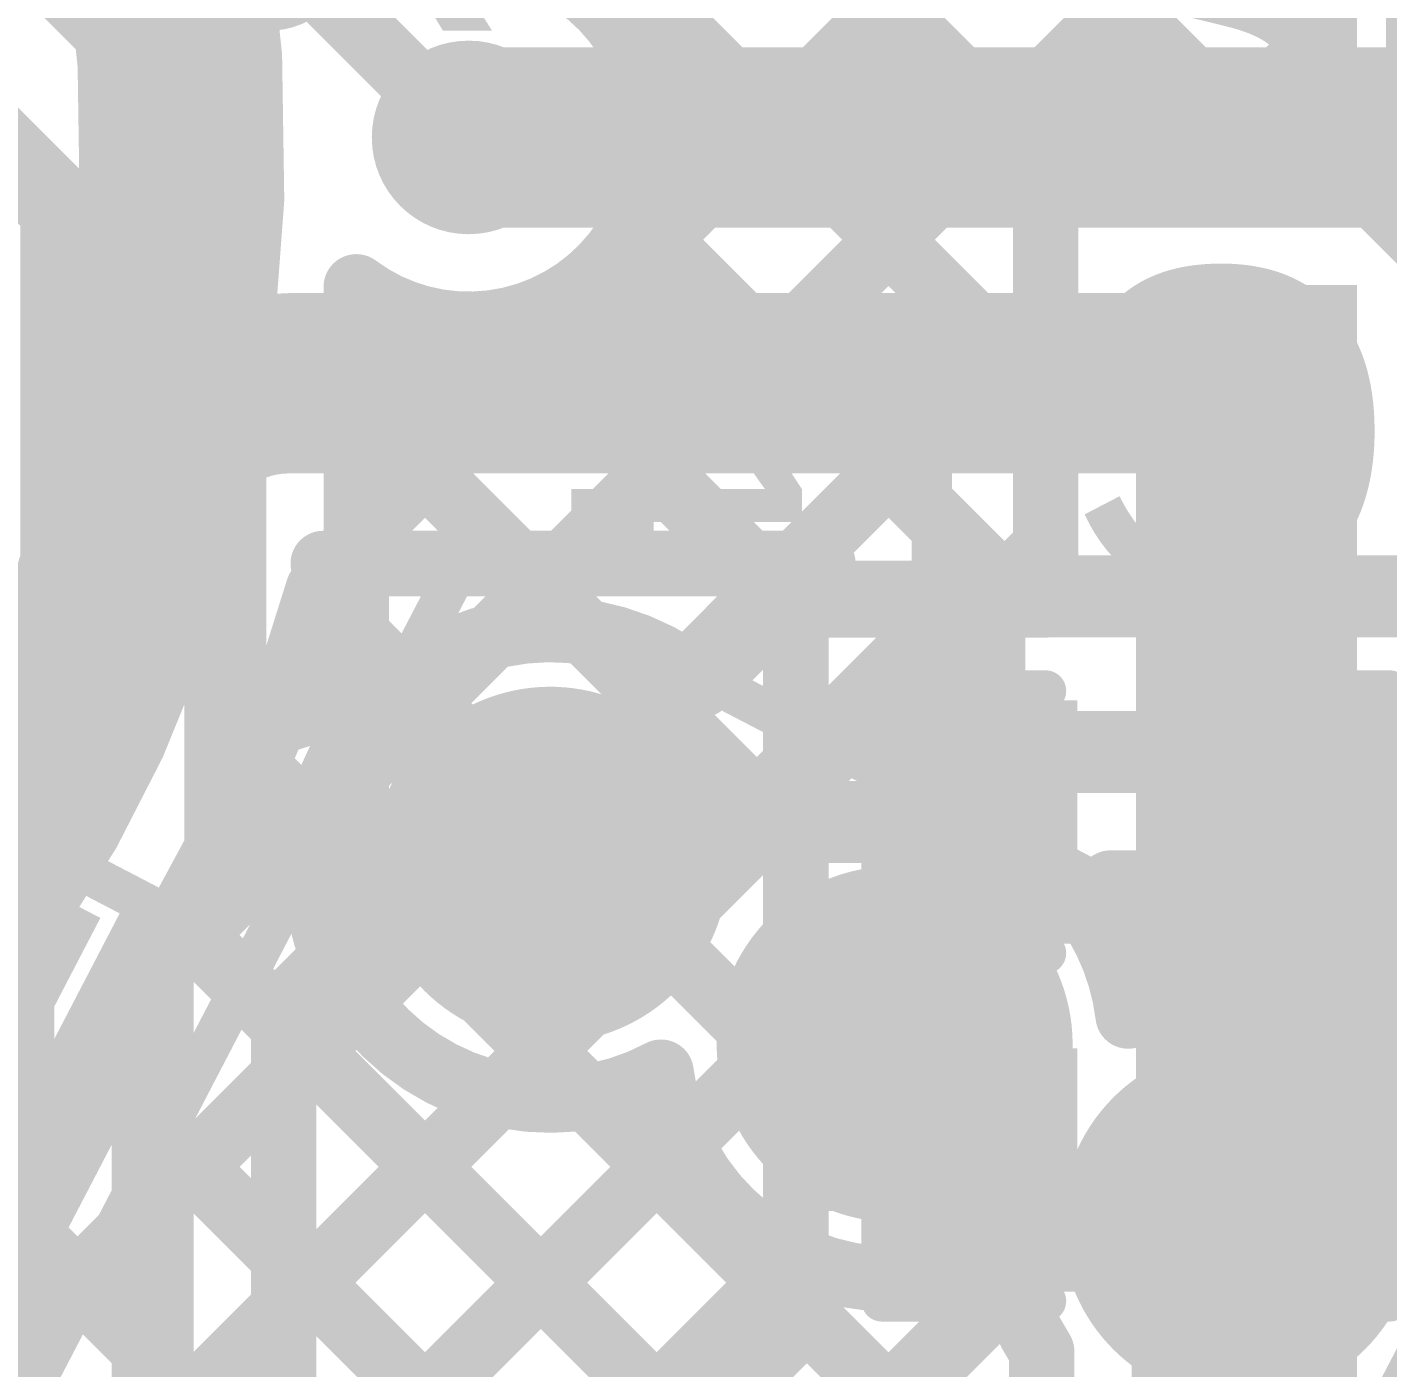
# Model space of a CAD drawing. Header units: millimetres. Extents: x -0.64 to 2.98, y -0.65 to 2.86.
# Drawn here: x 0.4527 to 0.6187, y -0.1811 to -0.0176 of the extents above; entities that cross this region are included whole.
import ezdxf

# ---------------------------------------------------------------- set-up
doc = ezdxf.new("R2010")
doc.units = ezdxf.units.MM
doc.header["$MEASUREMENT"] = 0
for name, color, linetype in [('BottomLayer', 5, 'Continuous'), ('BottomOverlay', 54, 'Continuous'), ('BottomPaste', 16, 'Continuous'), ('BottomSolder', 6, 'Continuous'), ('Mechanical2', 216, 'Continuous'), ('TopLayer', 1, 'Continuous'), ('TopOverlay', 2, 'Continuous'), ('TopPaste', 8, 'Continuous'), ('TopSolder', 216, 'Continuous'), ('ViaHoleLayer', 16, 'Continuous')]:
    doc.layers.add(name, color=color, linetype=linetype)
doc.styles.add('Arial', font='', dxfattribs={"height": 0.2})
doc.styles.get('Arial').set_extended_font_data('Arial')

# ---------------------------------------------------------------- blocks, each defined once
blk = doc.blocks.new('C___0402_B_3')
at = {"layer": 'BottomLayer'}
for points in [[(-0.0095, 0.0125), (-0.0095, -0.0125), (-0.0275, -0.0125), (-0.0275, 0.0125)], [(0.0275, 0.0125), (0.0275, -0.0125), (0.0095, -0.0125), (0.0095, 0.0125)]]:
    blk.add_hatch(color=5, dxfattribs=at).paths.add_polyline_path(points)
at = {"layer": 'BottomPaste'}
for points in [[(-0.0095, 0.0125), (-0.0095, -0.0125), (-0.0275, -0.0125), (-0.0275, 0.0125)], [(0.0275, 0.0125), (0.0275, -0.0125), (0.0095, -0.0125), (0.0095, 0.0125)]]:
    blk.add_hatch(color=16, dxfattribs=at).paths.add_polyline_path(points)
at = {"layer": 'BottomSolder'}
for points in [[(-0.00714, 0.01486), (-0.00714, -0.01486), (-0.02986, -0.01486), (-0.02986, 0.01486)], [(0.02986, 0.01486), (0.02986, -0.01486), (0.00714, -0.01486), (0.00714, 0.01486)]]:
    blk.add_hatch(color=6, dxfattribs=at).paths.add_polyline_path(points)
at = {"layer": 'BottomOverlay', "const_width": 0.005}
for points in [[(-0.011, 0.016), (-0.031, 0.016)], [(-0.031, 0.016), (-0.031, -0.016)], [(0.031, 0.016), (0.011, 0.016)], [(0.031, 0.016), (0.031, -0.016)], [(-0.011, -0.016), (-0.031, -0.016)], [(0.031, -0.016), (0.011, -0.016)]]:
    blk.add_lwpolyline(points, dxfattribs=at)
at = {"layer": 'BottomOverlay', "const_width": 0.0025}
for points in [[(-0.03225, 0.016, 1), (-0.02975, 0.016, 1)], [(-0.03225, 0.016, 1), (-0.02975, 0.016, 1)], [(-0.01225, 0.016, 1), (-0.00975, 0.016, 1)], [(0.00975, 0.016, 1), (0.01225, 0.016, 1)], [(0.02975, 0.016, 1), (0.03225, 0.016, 1)], [(0.02975, 0.016, 1), (0.03225, 0.016, 1)], [(-0.03225, -0.016, 1), (-0.02975, -0.016, 1)], [(-0.03225, -0.016, 1), (-0.02975, -0.016, 1)], [(-0.01225, -0.016, 1), (-0.00975, -0.016, 1)], [(0.00975, -0.016, 1), (0.01225, -0.016, 1)], [(0.02975, -0.016, 1), (0.03225, -0.016, 1)], [(0.02975, -0.016, 1), (0.03225, -0.016, 1)]]:
    blk.add_lwpolyline(points, format="xyb", close=True, dxfattribs=at)
blk = doc.blocks.new('SPH8878LR5H_1_74')
at = {"layer": 'TopLayer'}
blk.add_hatch(color=1, dxfattribs=at).paths.add_polyline_path([(0.0187, 0.04992), (0.04567, 0.04992), (0.04567, 0.03095), (0.0187, 0.03095)])
at = {"layer": 'TopPaste'}
blk.add_hatch(color=8, dxfattribs=at).paths.add_polyline_path([(0.0187, 0.04992), (0.04567, 0.04992), (0.04567, 0.03095), (0.0187, 0.03095)])
at = {"layer": 'TopSolder'}
blk.add_hatch(color=216, dxfattribs=at).paths.add_polyline_path([(0.0147, 0.05392), (0.04967, 0.05392), (0.04967, 0.02695), (0.0147, 0.02695)])
at = {"layer": 'TopOverlay', "const_width": 0.005}
for points in [[(-0.054, 0.058), (0.054, 0.058)], [(0.054, -0.084), (0.054, 0.058)]]:
    blk.add_lwpolyline(points, dxfattribs=at)
at = {"layer": 'TopOverlay', "const_width": 0.0025}
blk.add_lwpolyline([(0.05275, 0.058, 1), (0.05525, 0.058, 1)], format="xyb", close=True, dxfattribs=at)
blk.add_lwpolyline([(0.05275, 0.058, 1), (0.05525, 0.058, 1)], format="xyb", close=True, dxfattribs=at)
blk = doc.blocks.new('SPM0687LR5H_1_231')
at = {"layer": 'TopLayer'}
h = blk.add_hatch(color=1, dxfattribs=at)
edge = h.paths.add_edge_path()
edge.add_arc((-0.0474, 0.06705), 0.01772, 0, 360)
h = blk.add_hatch(color=1, dxfattribs=at)
edge = h.paths.add_edge_path()
edge.add_arc((0, 0.06705), 0.01772, 0, 360)
h = blk.add_hatch(color=1, dxfattribs=at)
edge = h.paths.add_edge_path()
edge.add_arc((0.0474, 0.06705), 0.01772, 0, 360)
at = {"layer": 'TopPaste'}
h = blk.add_hatch(color=8, dxfattribs=at)
edge = h.paths.add_edge_path()
edge.add_arc((-0.0474, 0.06705), 0.01772, 0, 360)
h = blk.add_hatch(color=8, dxfattribs=at)
edge = h.paths.add_edge_path()
edge.add_arc((0, 0.06705), 0.01772, 0, 360)
h = blk.add_hatch(color=8, dxfattribs=at)
edge = h.paths.add_edge_path()
edge.add_arc((0.0474, 0.06705), 0.01772, 0, 360)
at = {"layer": 'TopSolder'}
h = blk.add_hatch(color=216, dxfattribs=at)
edge = h.paths.add_edge_path()
edge.add_arc((-0.0474, 0.06705), 0.02172, 0, 360)
h = blk.add_hatch(color=216, dxfattribs=at)
edge = h.paths.add_edge_path()
edge.add_arc((0, 0.06705), 0.02172, 0, 360)
h = blk.add_hatch(color=216, dxfattribs=at)
edge = h.paths.add_edge_path()
edge.add_arc((0.0474, 0.06705), 0.02172, 0, 360)
at = {"layer": 'TopOverlay', "const_width": 0.005}
for points in [[(-0.07402, 0.09591), (0.07402, 0.09591)], [(-0.07402, -0.10591), (-0.07402, 0.09591)], [(0.07402, -0.10591), (0.07402, 0.09591)], [(-0.085, 0.075), (-0.08, 0.07)], [(-0.085, 0.065), (-0.085, 0.075)], [(-0.085, 0.065), (-0.08, 0.07)]]:
    blk.add_lwpolyline(points, dxfattribs=at)
at = {"layer": 'TopOverlay', "const_width": 0.0025}
for points in [[(-0.07527, 0.09591, 1), (-0.07277, 0.09591, 1)], [(-0.07527, 0.09591, 1), (-0.07277, 0.09591, 1)], [(-0.08625, 0.075, 1), (-0.08375, 0.075, 1)], [(-0.08625, 0.075, 1), (-0.08375, 0.075, 1)], [(-0.08125, 0.07, 1), (-0.07875, 0.07, 1)], [(-0.08125, 0.07, 1), (-0.07875, 0.07, 1)], [(-0.08625, 0.065, 1), (-0.08375, 0.065, 1)], [(-0.08625, 0.065, 1), (-0.08375, 0.065, 1)]]:
    blk.add_lwpolyline(points, format="xyb", close=True, dxfattribs=at)
blk = doc.blocks.new('CAP_0402_B_250')
at = {"layer": 'BottomLayer'}
for points in [[(-0.0095, 0.0125), (-0.0095, -0.0125), (-0.0275, -0.0125), (-0.0275, 0.0125)], [(0.0275, 0.0125), (0.0275, -0.0125), (0.0095, -0.0125), (0.0095, 0.0125)]]:
    blk.add_hatch(color=5, dxfattribs=at).paths.add_polyline_path(points)
at = {"layer": 'BottomPaste'}
for points in [[(-0.0095, 0.0125), (-0.0095, -0.0125), (-0.0275, -0.0125), (-0.0275, 0.0125)], [(0.0275, 0.0125), (0.0275, -0.0125), (0.0095, -0.0125), (0.0095, 0.0125)]]:
    blk.add_hatch(color=16, dxfattribs=at).paths.add_polyline_path(points)
at = {"layer": 'BottomSolder'}
for points in [[(-0.00714, 0.01486), (-0.00714, -0.01486), (-0.02986, -0.01486), (-0.02986, 0.01486)], [(0.02986, 0.01486), (0.02986, -0.01486), (0.00714, -0.01486), (0.00714, 0.01486)]]:
    blk.add_hatch(color=6, dxfattribs=at).paths.add_polyline_path(points)
at = {"layer": 'BottomOverlay', "const_width": 0.005}
for points in [[(-0.031, 0.016), (-0.031, -0.016)], [(-0.011, 0.016), (-0.031, 0.016)], [(0.031, 0.016), (0.011, 0.016)], [(0.031, 0.016), (0.031, -0.016)], [(-0.011, -0.016), (-0.031, -0.016)], [(0.031, -0.016), (0.011, -0.016)]]:
    blk.add_lwpolyline(points, dxfattribs=at)
at = {"layer": 'BottomOverlay', "const_width": 0.0025}
for points in [[(-0.03225, 0.016, 1), (-0.02975, 0.016, 1)], [(-0.03225, 0.016, 1), (-0.02975, 0.016, 1)], [(-0.01225, 0.016, 1), (-0.00975, 0.016, 1)], [(0.00975, 0.016, 1), (0.01225, 0.016, 1)], [(0.02975, 0.016, 1), (0.03225, 0.016, 1)], [(0.02975, 0.016, 1), (0.03225, 0.016, 1)], [(-0.03225, -0.016, 1), (-0.02975, -0.016, 1)], [(-0.03225, -0.016, 1), (-0.02975, -0.016, 1)], [(-0.01225, -0.016, 1), (-0.00975, -0.016, 1)], [(0.00975, -0.016, 1), (0.01225, -0.016, 1)], [(0.02975, -0.016, 1), (0.03225, -0.016, 1)], [(0.02975, -0.016, 1), (0.03225, -0.016, 1)]]:
    blk.add_lwpolyline(points, format="xyb", close=True, dxfattribs=at)

msp = doc.modelspace()

# ---------------------------------------------------------------- hatches: boundary and pattern name
at = {"layer": 'BottomLayer'}
h = msp.add_hatch(color=5, dxfattribs=at)
edge = h.paths.add_edge_path()
edge.add_arc((0.50656, -0.031), 0.01181, 0, 360)
msp.add_hatch(color=5, dxfattribs=at).paths.add_polyline_path([(0.588, -0.217), (0.615, -0.217), (0.615, -0.049), (0.588, -0.049)])
h = msp.add_hatch(color=5, dxfattribs=at)
edge = h.paths.add_edge_path()
edge.add_arc((0.603, -0.061), 0.01181, 0, 360)
at = {"layer": 'BottomSolder'}
h = msp.add_hatch(color=6, dxfattribs=at)
edge = h.paths.add_edge_path()
edge.add_arc((0.50656, -0.031), 0.00791, 0, 360)
h = msp.add_hatch(color=6, dxfattribs=at)
edge = h.paths.add_edge_path()
edge.add_arc((0.603, -0.061), 0.00791, 0, 360)
at = {"layer": 'TopLayer'}
h = msp.add_hatch(color=1, dxfattribs=at)
edge = h.paths.add_edge_path()
edge.add_arc((0.50656, -0.031), 0.01181, 0, 360)
h = msp.add_hatch(color=1, dxfattribs=at)
edge = h.paths.add_edge_path()
edge.add_arc((0.603, -0.061), 0.01181, 0, 360)
at = {"layer": 'TopSolder'}
h = msp.add_hatch(color=216, dxfattribs=at)
edge = h.paths.add_edge_path()
edge.add_arc((0.50656, -0.031), 0.00791, 0, 360)
h = msp.add_hatch(color=216, dxfattribs=at)
edge = h.paths.add_edge_path()
edge.add_arc((0.603, -0.061), 0.00791, 0, 360)
at = {"layer": 'ViaHoleLayer'}
h = msp.add_hatch(color=16, dxfattribs=at)
edge = h.paths.add_edge_path()
edge.add_arc((0.50656, -0.031), 0.00591, 0, 360)
h = msp.add_hatch(color=16, dxfattribs=at)
edge = h.paths.add_edge_path()
edge.add_arc((0.603, -0.061), 0.00591, 0, 360)

# ---------------------------------------------------------------- linework, layer by layer
at = {"layer": 'BottomLayer'}
for points, const_width in [([(0.611, -0.038), (0.611, 0.118)], 0.008), ([(0.49286, -0.08015), (0.58401, 0.011)], 0.008), ([(0.50334, 0.011), (0.577, -0.06266)], 0.008), ([(0.52587, -0.01886), (0.55573, 0.011)], 0.008), ([(0.53162, 0.011), (0.58062, -0.038)], 0.008), ([(0.5599, 0.011), (0.6089, -0.038)], 0.008), ([(0.46556, 0.01), (0.50656, -0.031)], 0.008), ([(0.49286, -0.10844), (0.611, 0.0097)], 0.008), ([(0.45343, -0.008), (0.47686, -0.03143)], 0.01), ([(0.59158, -0.038), (0.611, -0.01858)], 0.008), ([(0.44514, -0.028), (0.45686, -0.03972)], 0.01), ([(0.47686, -0.12168), (0.47686, -0.03143)], 0.01), ([(0.45686, -0.11339), (0.45686, -0.03972)], 0.01), ([(0.577, -0.038), (0.611, -0.038)], 0.008), ([(0.577, -0.08804), (0.577, -0.038)], 0.008), ([(0.52706, -0.04101), (0.57409, -0.08804)], 0.008), ([(0.49286, -0.12168), (0.49286, -0.04924)], 0.008), ([(0.484, -0.14558), (0.577, -0.05258)], 0.008), ([(0.51112, -0.05335), (0.5465, -0.08873)], 0.008), ([(0.49286, -0.06337), (0.5465, -0.11702)], 0.008), ([(0.56983, -0.08804), (0.577, -0.08086)], 0.008), ([(0.5465, -0.08804), (0.577, -0.08804)], 0.008), ([(0.5465, -0.1305), (0.5465, -0.08804)], 0.008), ([(0.49286, -0.09166), (0.5465, -0.1453)], 0.008), ([(0.5695, -0.11454), (0.5695, -0.09204)], 0.01), ([(0.484, -0.17386), (0.5465, -0.11136)], 0.008), ([(0.451, -0.11925), (0.45686, -0.11339)], 0.01), ([(0.5505, -0.11454), (0.5695, -0.11454)], 0.01), ([(0.5695, -0.157), (0.5695, -0.11454)], 0.008), ([(0.451, -0.29128), (0.451, -0.11925)], 0.01), ([(0.49286, -0.11994), (0.5465, -0.17359)], 0.008), ([(0.468, -0.13054), (0.47686, -0.12168)], 0.01), ([(0.468, -0.28), (0.468, -0.13054)], 0.01), ([(0.5465, -0.14104), (0.5465, -0.1305)], 0.008), ([(0.5465, -0.14104), (0.5465, -0.1305)], 0.008), ([(0.484, -0.13716), (0.48816, -0.13301)], 0.008), ([(0.484, -0.21205), (0.484, -0.13716)], 0.008), ([(0.484, -0.13937), (0.53371, -0.18908)], 0.008), ([(0.484, -0.20215), (0.5465, -0.13965)], 0.008), ([(0.5465, -0.17629), (0.5465, -0.14104)], 0.008), ([(0.5505, -0.157), (0.5695, -0.157)], 0.01), ([(0.5695, -0.1745), (0.5695, -0.157)], 0.008), ([(0.484, -0.16765), (0.51546, -0.19911)], 0.008), ([(0.51533, -0.1991), (0.5465, -0.16793)], 0.008), ([(0.511, -0.233), (0.5695, -0.1745)], 0.008), ([(0.52211, -0.20068), (0.5465, -0.17629)], 0.008)]:
    msp.add_lwpolyline(points, dxfattribs=dict(at, const_width=const_width))
at = {"layer": 'BottomLayer', "const_width": 0.008}
for points in [[(0.50502, -0.00824, -0.434214), (0.52937, -0.031)], [(0.52937, -0.031, -0.618348), (0.49286, -0.04924)], [(0.49286, -0.12168, -0.199231), (0.48816, -0.13301)], [(0.49286, -0.12168, -0.198912), (0.48817, -0.13299)]]:
    msp.add_lwpolyline(points, format="xyb", dxfattribs=at)
at = {"layer": 'BottomLayer'}
for points, const_width in [([(0.52387, -0.01886, 1), (0.52787, -0.01886, 1)], 0.004), ([(0.609, -0.01858, 1), (0.613, -0.01858, 1)], 0.004), ([(0.47436, -0.03143, 1), (0.47936, -0.03143, 1)], 0.005), ([(0.47436, -0.03143, 1), (0.47936, -0.03143, 1)], 0.005), ([(0.50456, -0.031, 1), (0.50856, -0.031, 1)], 0.004), ([(0.52737, -0.031, 1), (0.53137, -0.031, 1)], 0.004), ([(0.52737, -0.031, 1), (0.53137, -0.031, 1)], 0.004), ([(0.45436, -0.03972, 1), (0.45936, -0.03972, 1)], 0.005), ([(0.45436, -0.03972, 1), (0.45936, -0.03972, 1)], 0.005), ([(0.575, -0.038, 1), (0.579, -0.038, 1)], 0.004), ([(0.575, -0.038, 1), (0.579, -0.038, 1)], 0.004), ([(0.57862, -0.038, 1), (0.58262, -0.038, 1)], 0.004), ([(0.58958, -0.038, 1), (0.59358, -0.038, 1)], 0.004), ([(0.6069, -0.038, 1), (0.6109, -0.038, 1)], 0.004), ([(0.609, -0.038, 1), (0.613, -0.038, 1)], 0.004), ([(0.609, -0.038, 1), (0.613, -0.038, 1)], 0.004), ([(0.52506, -0.04101, 1), (0.52906, -0.04101, 1)], 0.004), ([(0.49086, -0.04924, 1), (0.49486, -0.04924, 1)], 0.004), ([(0.49086, -0.04924, 1), (0.49486, -0.04924, 1)], 0.004), ([(0.50912, -0.05335, 1), (0.51312, -0.05335, 1)], 0.004), ([(0.575, -0.05258, 1), (0.579, -0.05258, 1)], 0.004), ([(0.49086, -0.06337, 1), (0.49486, -0.06337, 1)], 0.004), ([(0.575, -0.06266, 1), (0.579, -0.06266, 1)], 0.004), ([(0.49086, -0.08015, 1), (0.49486, -0.08015, 1)], 0.004), ([(0.575, -0.08086, 1), (0.579, -0.08086, 1)], 0.004), ([(0.5445, -0.08804, 1), (0.5485, -0.08804, 1)], 0.004), ([(0.5445, -0.08804, 1), (0.5485, -0.08804, 1)], 0.004), ([(0.56783, -0.08804, 1), (0.57183, -0.08804, 1)], 0.004), ([(0.57209, -0.08804, 1), (0.57609, -0.08804, 1)], 0.004), ([(0.575, -0.08804, 1), (0.579, -0.08804, 1)], 0.004), ([(0.575, -0.08804, 1), (0.579, -0.08804, 1)], 0.004), ([(0.5445, -0.08873, 1), (0.5485, -0.08873, 1)], 0.004), ([(0.49086, -0.09166, 1), (0.49486, -0.09166, 1)], 0.004), ([(0.567, -0.09204, 1), (0.572, -0.09204, 1)], 0.005), ([(0.49086, -0.10844, 1), (0.49486, -0.10844, 1)], 0.004), ([(0.5445, -0.11136, 1), (0.5485, -0.11136, 1)], 0.004), ([(0.45436, -0.11339, 1), (0.45936, -0.11339, 1)], 0.005), ([(0.45436, -0.11339, 1), (0.45936, -0.11339, 1)], 0.005), ([(0.548, -0.11454, 1), (0.553, -0.11454, 1)], 0.005), ([(0.567, -0.11454, 1), (0.572, -0.11454, 1)], 0.005), ([(0.567, -0.11454, 1), (0.572, -0.11454, 1)], 0.005), ([(0.5675, -0.11454, 1), (0.5715, -0.11454, 1)], 0.004), ([(0.4485, -0.11925, 1), (0.4535, -0.11925, 1)], 0.005), ([(0.4485, -0.11925, 1), (0.4535, -0.11925, 1)], 0.005), ([(0.5445, -0.11702, 1), (0.5485, -0.11702, 1)], 0.004), ([(0.49086, -0.11994, 1), (0.49486, -0.11994, 1)], 0.004), ([(0.47436, -0.12168, 1), (0.47936, -0.12168, 1)], 0.005), ([(0.47436, -0.12168, 1), (0.47936, -0.12168, 1)], 0.005), ([(0.49086, -0.12168, 1), (0.49486, -0.12168, 1)], 0.004), ([(0.49086, -0.12168, 1), (0.49486, -0.12168, 1)], 0.004), ([(0.49086, -0.12168, 1), (0.49486, -0.12168, 1)], 0.004), ([(0.4655, -0.13054, 1), (0.4705, -0.13054, 1)], 0.005), ([(0.4655, -0.13054, 1), (0.4705, -0.13054, 1)], 0.005), ([(0.5445, -0.1305, 1), (0.5485, -0.1305, 1)], 0.004), ([(0.5445, -0.1305, 1), (0.5485, -0.1305, 1)], 0.004), ([(0.5445, -0.1305, 1), (0.5485, -0.1305, 1)], 0.004), ([(0.48616, -0.13301, 1), (0.49016, -0.13301, 1)], 0.004), ([(0.48616, -0.13301, 1), (0.49016, -0.13301, 1)], 0.004), ([(0.48617, -0.13299, 1), (0.49017, -0.13299, 1)], 0.004), ([(0.482, -0.13716, 1), (0.486, -0.13716, 1)], 0.004), ([(0.482, -0.13716, 1), (0.486, -0.13716, 1)], 0.004), ([(0.482, -0.13937, 1), (0.486, -0.13937, 1)], 0.004), ([(0.5445, -0.13965, 1), (0.5485, -0.13965, 1)], 0.004), ([(0.5445, -0.14104, 1), (0.5485, -0.14104, 1)], 0.004), ([(0.5445, -0.14104, 1), (0.5485, -0.14104, 1)], 0.004), ([(0.5445, -0.14104, 1), (0.5485, -0.14104, 1)], 0.004), ([(0.482, -0.14558, 1), (0.486, -0.14558, 1)], 0.004), ([(0.5445, -0.1453, 1), (0.5485, -0.1453, 1)], 0.004), ([(0.548, -0.157, 1), (0.553, -0.157, 1)], 0.005), ([(0.567, -0.157, 1), (0.572, -0.157, 1)], 0.005), ([(0.5675, -0.157, 1), (0.5715, -0.157, 1)], 0.004), ([(0.5675, -0.157, 1), (0.5715, -0.157, 1)], 0.004), ([(0.482, -0.16765, 1), (0.486, -0.16765, 1)], 0.004), ([(0.5445, -0.16793, 1), (0.5485, -0.16793, 1)], 0.004), ([(0.482, -0.17386, 1), (0.486, -0.17386, 1)], 0.004), ([(0.5445, -0.17359, 1), (0.5485, -0.17359, 1)], 0.004), ([(0.5675, -0.1745, 1), (0.5715, -0.1745, 1)], 0.004), ([(0.5675, -0.1745, 1), (0.5715, -0.1745, 1)], 0.004), ([(0.5445, -0.17629, 1), (0.5485, -0.17629, 1)], 0.004), ([(0.5445, -0.17629, 1), (0.5485, -0.17629, 1)], 0.004)]:
    msp.add_lwpolyline(points, format="xyb", close=True, dxfattribs=dict(at, const_width=const_width))
at = {"layer": 'Mechanical2', "const_width": 0.01}
msp.add_lwpolyline([(1.75783, 2.80917, -6.230382), (0.64896, 2.81029)], format="xyb", dxfattribs=at)
at = {"layer": 'TopLayer'}
for points, const_width in [([(0.482, -0.007), (0.507, 0.018)], 0.022), ([(0.50656, -0.031), (0.62, -0.031)], 0.022), ([(0.62, -0.031), (0.691, -0.102)], 0.022), ([(0.48467, -0.061), (0.603, -0.061)], 0.022), ([(0.48883, -0.083), (0.5498, -0.083)], 0.008), ([(0.50935, -0.09195), (0.5183, -0.083)], 0.008), ([(0.51248, -0.083), (0.52085, -0.09137)], 0.008), ([(0.5332, -0.09638), (0.54658, -0.083)], 0.008), ([(0.53501, -0.09779), (0.5498, -0.083)], 0.008), ([(0.54077, -0.083), (0.54528, -0.08752)], 0.008), ([(0.48804, -0.08684), (0.49855, -0.09735)], 0.008), ([(0.53999, -0.11543), (0.56843, -0.087)], 0.01), ([(0.56843, -0.087), (0.63328, -0.087)], 0.01), ([(0.56342, -0.12086), (0.57828, -0.106)], 0.01), ([(0.57828, -0.106), (0.624, -0.106)], 0.01), ([(0.48075, -0.10783), (0.48815, -0.11524)], 0.008), ([(0.46412, -0.13718), (0.4887, -0.11259)], 0.008), ([(0.51651, -0.11976), (0.52084, -0.11543)], 0.01), ([(0.52084, -0.11543), (0.53999, -0.11543)], 0.01), ([(0.56342, -0.13678), (0.56342, -0.12086)], 0.01), ([(0.58469, -0.12974), (0.59243, -0.122)], 0.008), ([(0.58491, -0.122), (0.61737, -0.122)], 0.008), ([(0.60805, -0.122), (0.64882, -0.16277)], 0.008), ([(0.61737, -0.122), (0.65338, -0.15801)], 0.008), ([(0.58234, -0.12457), (0.59348, -0.13571)], 0.008), ([(0.60715, -0.13557), (0.61904, -0.12367)], 0.008), ([(0.47115, -0.12652), (0.61721, -0.27258)], 0.008), ([(0.43985, -0.18973), (0.49314, -0.13644)], 0.008), ([(0.55856, -0.14164), (0.56342, -0.13678)], 0.01), ([(0.45824, -0.14791), (0.46309, -0.13858)], 0.008), ([(0.4603, -0.14395), (0.50303, -0.18669)], 0.008), ([(0.45063, -0.20723), (0.51011, -0.14775)], 0.008), ([(0.52103, -0.14812), (0.57651, -0.20359)], 0.008), ([(0.43846, -0.1924), (0.4609, -0.1493)], 0.008), ([(0.49843, -0.18772), (0.53248, -0.15367)], 0.008), ([(0.6, -0.16413), (0.6006, -0.16353)], 0.025), ([(0.6, -0.203), (0.6, -0.16413)], 0.025), ([(0.45284, -0.16478), (0.48319, -0.19512)], 0.008), ([(0.52598, -0.18846), (0.54665, -0.16778)], 0.008), ([(0.56942, -0.16823), (0.57315, -0.17195)], 0.008), ([(0.54358, -0.19914), (0.57264, -0.17008)], 0.008), ([(0.5765, -0.203), (0.5765, -0.17914)], 0.008)]:
    msp.add_lwpolyline(points, dxfattribs=dict(at, const_width=const_width))
for points, const_width in [([(0.46957, -0.005, -0.090378), (0.46757, -0.07151)], 0.025), ([(0.46757, -0.07151, -0.282686), (0.48467, -0.061)], 0.022), ([(0.4655, -0.08017, -0.117739), (0.46757, -0.07151)], 0.022), ([(0.4655, -0.08017, -0.108282), (0.43989, -0.13013)], 0.025), ([(0.48822, -0.08616, -0.094822), (0.46309, -0.13858)], 0.008), ([(0.50325, -0.14523, -1), (0.52977, -0.09429)], 0.008), ([(0.52977, -0.09429, -0.055032), (0.53501, -0.09779)], 0.008), ([(0.58194, -0.12497, -0.125494), (0.58707, -0.13821)], 0.008), ([(0.58707, -0.13821, -0.247578), (0.61386, -0.13806)], 0.008), ([(0.61386, -0.13806, -0.279675), (0.62932, -0.16353)], 0.008), ([(0.53005, -0.14508, -0.247578), (0.50325, -0.14523)], 0.008), ([(0.5453, -0.16712, -0.247578), (0.53005, -0.14508)], 0.008), ([(0.57209, -0.16697, -0.247578), (0.5453, -0.16712)], 0.008), ([(0.5765, -0.17914, -0.114176), (0.57209, -0.16697)], 0.008)]:
    msp.add_lwpolyline(points, format="xyb", dxfattribs=dict(at, const_width=const_width))
for points, const_width in [([(0.4765, -0.007, 1), (0.4875, -0.007, 1)], 0.011), ([(0.50106, -0.031, 1), (0.51206, -0.031, 1)], 0.011), ([(0.6145, -0.031, 1), (0.6255, -0.031, 1)], 0.011), ([(0.6145, -0.031, 1), (0.6255, -0.031, 1)], 0.011), ([(0.47917, -0.061, 1), (0.49017, -0.061, 1)], 0.011), ([(0.47917, -0.061, 1), (0.49017, -0.061, 1)], 0.011), ([(0.5975, -0.061, 1), (0.6085, -0.061, 1)], 0.011), ([(0.46132, -0.07151, 1), (0.47382, -0.07151, 1)], 0.0125), ([(0.46207, -0.07151, 1), (0.47307, -0.07151, 1)], 0.011), ([(0.46207, -0.07151, 1), (0.47307, -0.07151, 1)], 0.011), ([(0.45925, -0.08017, 1), (0.47175, -0.08017, 1)], 0.0125), ([(0.46, -0.08017, 1), (0.471, -0.08017, 1)], 0.011), ([(0.48683, -0.083, 1), (0.49083, -0.083, 1)], 0.004), ([(0.51048, -0.083, 1), (0.51448, -0.083, 1)], 0.004), ([(0.5163, -0.083, 1), (0.5203, -0.083, 1)], 0.004), ([(0.53877, -0.083, 1), (0.54277, -0.083, 1)], 0.004), ([(0.54458, -0.083, 1), (0.54858, -0.083, 1)], 0.004), ([(0.5478, -0.083, 1), (0.5518, -0.083, 1)], 0.004), ([(0.5478, -0.083, 1), (0.5518, -0.083, 1)], 0.004), ([(0.48604, -0.08684, 1), (0.49004, -0.08684, 1)], 0.004), ([(0.48622, -0.08616, 1), (0.49022, -0.08616, 1)], 0.004), ([(0.56593, -0.087, 1), (0.57093, -0.087, 1)], 0.005), ([(0.56593, -0.087, 1), (0.57093, -0.087, 1)], 0.005), ([(0.54328, -0.08752, 1), (0.54728, -0.08752, 1)], 0.004), ([(0.50735, -0.09195, 1), (0.51135, -0.09195, 1)], 0.004), ([(0.51885, -0.09137, 1), (0.52285, -0.09137, 1)], 0.004), ([(0.52777, -0.09429, 1), (0.53177, -0.09429, 1)], 0.004), ([(0.52777, -0.09429, 1), (0.53177, -0.09429, 1)], 0.004), ([(0.5312, -0.09638, 1), (0.5352, -0.09638, 1)], 0.004), ([(0.49655, -0.09735, 1), (0.50055, -0.09735, 1)], 0.004), ([(0.53301, -0.09779, 1), (0.53701, -0.09779, 1)], 0.004), ([(0.53301, -0.09779, 1), (0.53701, -0.09779, 1)], 0.004), ([(0.57578, -0.106, 1), (0.58078, -0.106, 1)], 0.005), ([(0.57578, -0.106, 1), (0.58078, -0.106, 1)], 0.005), ([(0.47875, -0.10783, 1), (0.48275, -0.10783, 1)], 0.004), ([(0.4867, -0.11259, 1), (0.4907, -0.11259, 1)], 0.004), ([(0.48615, -0.11524, 1), (0.49015, -0.11524, 1)], 0.004), ([(0.51834, -0.11543, 1), (0.52334, -0.11543, 1)], 0.005), ([(0.51834, -0.11543, 1), (0.52334, -0.11543, 1)], 0.005), ([(0.53749, -0.11543, 1), (0.54249, -0.11543, 1)], 0.005), ([(0.53749, -0.11543, 1), (0.54249, -0.11543, 1)], 0.005), ([(0.51401, -0.11976, 1), (0.51901, -0.11976, 1)], 0.005), ([(0.56092, -0.12086, 1), (0.56592, -0.12086, 1)], 0.005), ([(0.56092, -0.12086, 1), (0.56592, -0.12086, 1)], 0.005), ([(0.58291, -0.122, 1), (0.58691, -0.122, 1)], 0.004), ([(0.59043, -0.122, 1), (0.59443, -0.122, 1)], 0.004), ([(0.60605, -0.122, 1), (0.61005, -0.122, 1)], 0.004), ([(0.61537, -0.122, 1), (0.61937, -0.122, 1)], 0.004), ([(0.61537, -0.122, 1), (0.61937, -0.122, 1)], 0.004), ([(0.57994, -0.12497, 1), (0.58394, -0.12497, 1)], 0.004), ([(0.58034, -0.12457, 1), (0.58434, -0.12457, 1)], 0.004), ([(0.61704, -0.12367, 1), (0.62104, -0.12367, 1)], 0.004), ([(0.46915, -0.12652, 1), (0.47315, -0.12652, 1)], 0.004), ([(0.58269, -0.12974, 1), (0.58669, -0.12974, 1)], 0.004), ([(0.49114, -0.13644, 1), (0.49514, -0.13644, 1)], 0.004), ([(0.56092, -0.13678, 1), (0.56592, -0.13678, 1)], 0.005), ([(0.56092, -0.13678, 1), (0.56592, -0.13678, 1)], 0.005), ([(0.59148, -0.13571, 1), (0.59548, -0.13571, 1)], 0.004), ([(0.60515, -0.13557, 1), (0.60915, -0.13557, 1)], 0.004), ([(0.46212, -0.13718, 1), (0.46612, -0.13718, 1)], 0.004), ([(0.58507, -0.13821, 1), (0.58907, -0.13821, 1)], 0.004), ([(0.58507, -0.13821, 1), (0.58907, -0.13821, 1)], 0.004), ([(0.61186, -0.13806, 1), (0.61586, -0.13806, 1)], 0.004), ([(0.61186, -0.13806, 1), (0.61586, -0.13806, 1)], 0.004), ([(0.46109, -0.13858, 1), (0.46509, -0.13858, 1)], 0.004), ([(0.46109, -0.13858, 1), (0.46509, -0.13858, 1)], 0.004), ([(0.55606, -0.14164, 1), (0.56106, -0.14164, 1)], 0.005), ([(0.4583, -0.14395, 1), (0.4623, -0.14395, 1)], 0.004), ([(0.52805, -0.14508, 1), (0.53205, -0.14508, 1)], 0.004), ([(0.52805, -0.14508, 1), (0.53205, -0.14508, 1)], 0.004), ([(0.50125, -0.14523, 1), (0.50525, -0.14523, 1)], 0.004), ([(0.50125, -0.14523, 1), (0.50525, -0.14523, 1)], 0.004), ([(0.45624, -0.14791, 1), (0.46024, -0.14791, 1)], 0.004), ([(0.50811, -0.14775, 1), (0.51211, -0.14775, 1)], 0.004), ([(0.51903, -0.14812, 1), (0.52303, -0.14812, 1)], 0.004), ([(0.4589, -0.1493, 1), (0.4629, -0.1493, 1)], 0.004), ([(0.53048, -0.15367, 1), (0.53448, -0.15367, 1)], 0.004), ([(0.59435, -0.16353, 1), (0.60685, -0.16353, 1)], 0.0125), ([(0.59375, -0.16413, 1), (0.60625, -0.16413, 1)], 0.0125), ([(0.59375, -0.16413, 1), (0.60625, -0.16413, 1)], 0.0125), ([(0.45084, -0.16478, 1), (0.45484, -0.16478, 1)], 0.004), ([(0.5433, -0.16712, 1), (0.5473, -0.16712, 1)], 0.004), ([(0.5433, -0.16712, 1), (0.5473, -0.16712, 1)], 0.004), ([(0.54465, -0.16778, 1), (0.54865, -0.16778, 1)], 0.004), ([(0.56742, -0.16823, 1), (0.57142, -0.16823, 1)], 0.004), ([(0.57009, -0.16697, 1), (0.57409, -0.16697, 1)], 0.004), ([(0.57009, -0.16697, 1), (0.57409, -0.16697, 1)], 0.004), ([(0.57064, -0.17008, 1), (0.57464, -0.17008, 1)], 0.004), ([(0.57115, -0.17195, 1), (0.57515, -0.17195, 1)], 0.004), ([(0.5745, -0.17914, 1), (0.5785, -0.17914, 1)], 0.004), ([(0.5745, -0.17914, 1), (0.5785, -0.17914, 1)], 0.004)]:
    msp.add_lwpolyline(points, format="xyb", close=True, dxfattribs=dict(at, const_width=const_width))

# ---------------------------------------------------------------- block references
for name, p, rotation in [('SPH8878LR5H_1_74', (0.39267, -0.15114), 332.5), ('SPM0687LR5H_1_231', (0.5276, -0.20112), 332.5), ('C___0402_B_3', (0.588, -0.11454), 180), ('CAP_0402_B_250', (0.588, -0.157), 180)]:
    msp.add_blockref(name, p, dxfattribs=dict(rotation=rotation))

# ---------------------------------------------------------------- texts
at = {"layer": 'BottomOverlay', "style": 'Arial', "text_generation_flag": 2}
msp.add_text('C14', height=0.04, dxfattribs=at).set_placement((0.61998, -0.08699))
msp.add_text('*', height=0.06, rotation=360, dxfattribs=at).set_placement((0.644, -0.18671))
at = {"layer": 'TopOverlay', "style": 'Arial'}
for s, p in [('R8', (0.47168, -0.01799)), ('SB27', (0.57669, -0.03479))]:
    msp.add_text(s, height=0.04, dxfattribs=at).set_placement(p)

doc.saveas('drawing.dxf')
